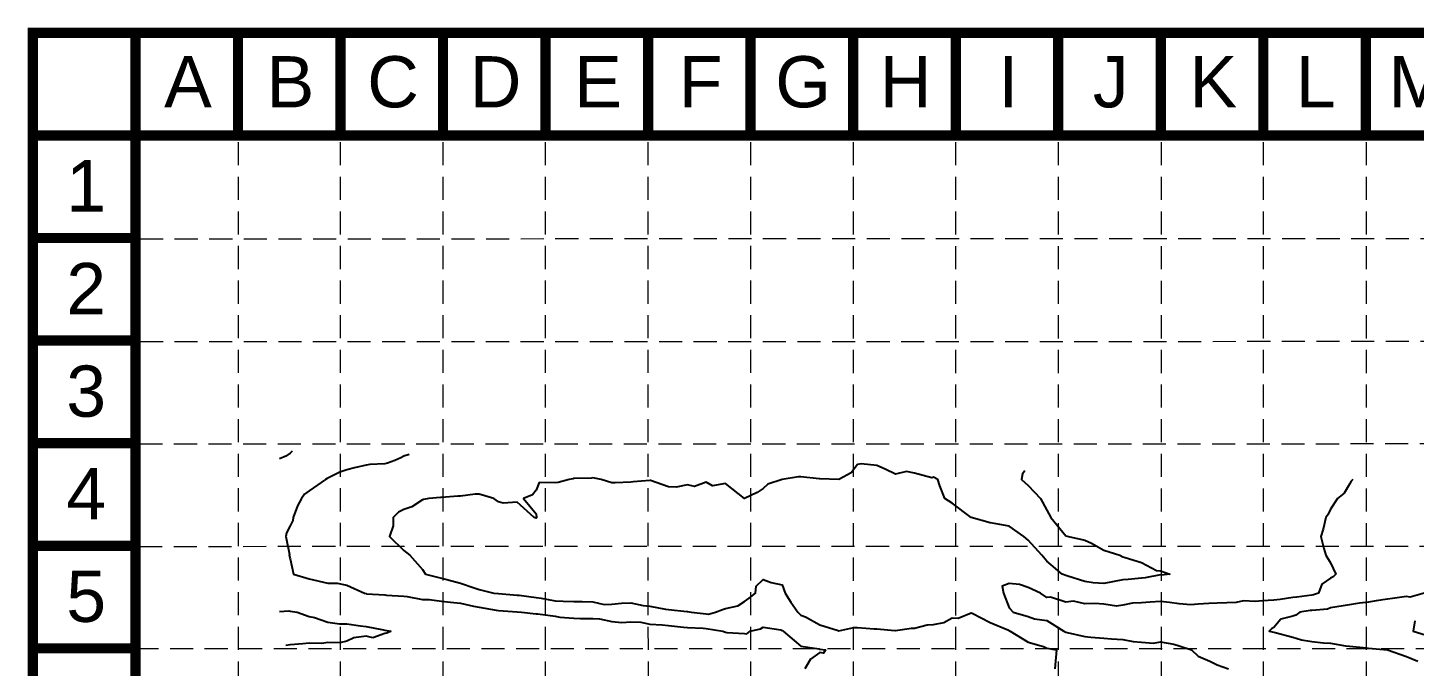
# Model space of a CAD drawing. Header units: inches. Extents: x 8135 to 11700, y -938 to 4760.
# Drawn here: x 8135 to 9337, y 4207 to 4760 of the extents above; entities that cross this region are included whole.
import ezdxf
from ezdxf.enums import TextEntityAlignment as Align

# ---------------------------------------------------------------- set-up
doc = ezdxf.new("R2010")
doc.units = ezdxf.units.IN
doc.header["$MEASUREMENT"] = 0
doc.linetypes.add('DASHED', pattern=[0.75, 0.5, -0.25])
doc.linetypes.add('HIDDEN', pattern=[0.375, 0.25, -0.125])
for name, color, linetype in [('BASE', 7, 'Continuous'), ('EC', 35, 'DASHED'), ('GRID', 254, 'HIDDEN')]:
    doc.layers.add(name, color=color, linetype=linetype)
doc.styles.get("Standard").update_dxf_attribs({"font": 'ARIAL.TTF'})

msp = doc.modelspace()

# ---------------------------------------------------------------- linework, layer by layer
at = {"layer": 'BASE', "color": 9}
msp.add_line((8228.8, 4667.1), (11606.7, 4667.1), dxfattribs=at)
at = {"layer": 'BASE', "const_width": 8.89}
for points in [[(8228.8, 4756), (8139.9, 4756)], [(8228.8, 4756), (8228.8, 4667.1)], [(8317.7, 4756), (8317.7, 4667.1)], [(8406.5, 4756), (8406.5, 4667.1)], [(8495.4, 4756), (8495.4, 4667.1)], [(8584.3, 4756), (8584.3, 4667.1)], [(8673.2, 4756), (8673.2, 4667.1)], [(8762.1, 4756), (8762.1, 4667.1)], [(8851, 4756), (8851, 4667.1)], [(8939.9, 4756), (8939.9, 4667.1)], [(9028.8, 4756), (9028.8, 4667.1)], [(9117.7, 4756), (9117.7, 4667.1)], [(9206.6, 4756), (9206.6, 4667.1)], [(9295.5, 4756), (9295.5, 4667.1)], [(8228.8, 4667.1), (8139.9, 4667.1)], [(8228.8, 4578.2), (8139.9, 4578.2)], [(8228.8, 4489.3), (8139.9, 4489.3)], [(8228.8, 4400.4), (8139.9, 4400.4)], [(8228.8, 4311.5), (8139.9, 4311.5)], [(8228.8, 4222.6), (8139.9, 4222.6)]]:
    msp.add_lwpolyline(points, dxfattribs=at)
for points in [[(11695.6, -933.2), (11695.6, 4756), (8139.9, 4756), (8139.9, -933.2)], [(11606.7, -844.3), (11606.7, 4667.1), (8228.8, 4667.1), (8228.8, -844.3)]]:
    msp.add_lwpolyline(points, close=True, dxfattribs=at)
at = {"layer": 'EC', "color": 35, "linetype": 'Continuous'}
for p, q in [((8353.8, 4254.6, 580), (8361.7, 4255.2, 580)), ((8361.7, 4255.2, 580), (8362.9, 4254.9, 580)), ((8362.9, 4254.9, 580), (8369.1, 4253.9, 580)), ((8369.1, 4253.9, 580), (8379.4, 4250.3, 580)), ((8379.4, 4250.3, 580), (8383.9, 4249.3, 580)), ((8383.9, 4249.3, 580), (8395.7, 4245.3, 580)), ((8395.7, 4245.3, 580), (8405.7, 4243.9, 580)), ((8405.7, 4243.9, 580), (8412.2, 4243.8, 580)), ((8412.2, 4243.8, 580), (8423.9, 4242.2, 580)), ((8418.2, 4231.6, 580), (8412.2, 4228.8, 580)), ((8428.7, 4233.1, 580), (8418.2, 4231.6, 580)), ((8423.9, 4242.2, 580), (8428.7, 4241.6, 580)), ((8428.7, 4241.6, 580), (8443.8, 4238.6, 580)), ((8434.5, 4231.7, 580), (8428.7, 4233.1, 580)), ((8444.9, 4235.6, 580), (8434.5, 4231.7, 580)), ((8443.8, 4238.6, 580), (8444.9, 4238.3, 580)), ((8444.9, 4238.3, 580), (8450.4, 4237.4, 580)), ((8446.6, 4235.8, 580), (8444.9, 4235.6, 580)), ((8450.4, 4237.4, 580), (8446.6, 4235.8, 580)), ((8362.9, 4225.6, 580), (8359.2, 4225.1, 580)), ((8374, 4226.6, 580), (8362.9, 4225.6, 580)), ((8379.4, 4227.2, 580), (8374, 4226.6, 580)), ((8390.3, 4226.7, 580), (8379.4, 4227.2, 580)), ((8395.7, 4227.8, 580), (8390.3, 4226.7, 580)), ((8405.9, 4227.5, 580), (8395.7, 4227.8, 580)), ((8412.2, 4228.8, 580), (8405.9, 4227.5, 580))]:
    msp.add_line(p, q, dxfattribs=at)
at = {"layer": 'EC', "color": 35, "linetype": 'Continuous', "flags": 128}
for points, elevation in [([(8364.6, 4393.4), (8362.9, 4391.8), (8359.1, 4389.2), (8353.8, 4386.8)], 579), ([(8466.1, 4390.6), (8461.4, 4389.1), (8459, 4387.8), (8453.6, 4385.4), (8447.4, 4383), (8444.9, 4382.6), (8432.1, 4381.9), (8428.7, 4381.4), (8418.7, 4378.9), (8412.2, 4377.2), (8405.9, 4375.2), (8395.7, 4370), (8394.9, 4369.7), (8393.5, 4368.9), (8379.4, 4359.1), (8375.5, 4356.3), (8372.9, 4352.4), (8369.3, 4346.1), (8365.5, 4335.9), (8365.3, 4333.5), (8362.9, 4328.8), (8359.8, 4322.6), (8359.1, 4319.4), (8362.3, 4304), (8362.2, 4303.4), (8362.9, 4300.1), (8365.7, 4286.9), (8379.4, 4282.9), (8395.7, 4279), (8403.6, 4279), (8412.2, 4277.4), (8427.3, 4270.4), (8428.7, 4270), (8429.2, 4269.9), (8444.9, 4269.1), (8446.5, 4268.8), (8461.4, 4267.9), (8464.3, 4267.5), (8477.7, 4265), (8483.3, 4264.8), (8494.2, 4263.4), (8501.9, 4262.7), (8510.7, 4261.8), (8521.8, 4259.1), (8526.9, 4258.3), (8541.6, 4255.7), (8543.4, 4255.5), (8559.7, 4254.3), (8563.5, 4253.9), (8576.2, 4252.5), (8577.7, 4252.4), (8592.7, 4250.4), (8596.8, 4249.7), (8608.9, 4248.8), (8614.5, 4248.4), (8625.4, 4248.6), (8631, 4248.3), (8641.7, 4245.8), (8650.6, 4245), (8658.2, 4245.7), (8666.9, 4245.2), (8674.7, 4243.7), (8685.5, 4243), (8690.9, 4242.3), (8703.8, 4241), (8707.4, 4240.8), (8721, 4240.1), (8723.7, 4239.8), (8737.9, 4237.4), (8740.2, 4236.5), (8741.4, 4236.2), (8756.7, 4235.5), (8758.8, 4235.3), (8761.8, 4237.4), (8770.8, 4239.6), (8772.9, 4241.1), (8788.2, 4238.6), (8789.4, 4238.2), (8790.4, 4237.4), (8805.7, 4224.6), (8821.5, 4222.1), (8822.2, 4221.8), (8826.9, 4221.4), (8825.2, 4218.4), (8822.2, 4219.1), (8813.9, 4213.2), (8809, 4204.9)], 578), ([(8999.9, 4376.4), (8997.7, 4373.9), (8996.9, 4368.9), (9002.7, 4363.7), (9013.3, 4352.4), (9018.9, 4342.3), (9022.4, 4335.9), (9035.4, 4320.2), (9037.7, 4319.4), (9051.7, 4316.4), (9057.5, 4313.8), (9068.2, 4307.7), (9082.1, 4303.4), (9084.7, 4301.9), (9086.8, 4301.2), (9100.9, 4297.1), (9114.1, 4290.2), (9117.4, 4289.7), (9125.5, 4286.9), (9118.2, 4286.1), (9117.4, 4286.3), (9104, 4283.8), (9100.9, 4283.5), (9089.3, 4282.2), (9084.7, 4281.9), (9068.2, 4278.9), (9059.1, 4279.5), (9051.7, 4280.4), (9037.1, 4285.2), (9035.4, 4285.8), (9032.1, 4286.9), (9018.9, 4298.3), (9014.6, 4303.4), (9002.7, 4316.3), (8999, 4319.4), (8986.2, 4328.5), (8975, 4330.6), (8969.7, 4331.5), (8953.4, 4335.9), (8936.9, 4348.3), (8930.4, 4352.4), (8926.1, 4363.4), (8924.3, 4368.9), (8920.7, 4370.9), (8919.3, 4370.3), (8904.2, 4374.4), (8897.2, 4375.9), (8887.7, 4373.6), (8878.8, 4377.9), (8871.4, 4381.1), (8857.8, 4382.5), (8854.9, 4381.9), (8849.3, 4374.6), (8838.7, 4368.9), (8822.2, 4369.5), (8821.6, 4369.4), (8805.7, 4371.3), (8803.5, 4371.1), (8789.4, 4368.9), (8776.9, 4364.9), (8772.9, 4361.1), (8767.7, 4357.7), (8756.7, 4352.4), (8740.2, 4365.6), (8729.2, 4363.4), (8723.7, 4366.6), (8713.4, 4362.8), (8707.4, 4364.3), (8697.5, 4362.3), (8690.9, 4362.7), (8675.4, 4368.1), (8674.7, 4368.2), (8660.2, 4366.9), (8658.2, 4366.6), (8644.7, 4365.9), (8641.7, 4366), (8632.4, 4368.9), (8625.4, 4370.3), (8624.2, 4370.1), (8608.9, 4369.8), (8608.3, 4369.5), (8604.9, 4368.9), (8595.2, 4366.3), (8592.7, 4365.9), (8578.8, 4366.3), (8576.2, 4359.7), (8573, 4355.6), (8565.2, 4352.4), (8576.2, 4339.2), (8576.4, 4335.9), (8576.4, 4335.7), (8576.2, 4335.5), (8574.5, 4335.9), (8559.7, 4349.4), (8547.5, 4348.3), (8543.4, 4349.7), (8539.6, 4352.4), (8526.9, 4356.2), (8523.3, 4356.1), (8510.7, 4354.5), (8508.4, 4354.6), (8494.2, 4353.4), (8493.3, 4353.3), (8483.2, 4352.4), (8478.4, 4351.7), (8477.7, 4351.4), (8468.4, 4345.3), (8461.4, 4343), (8456.8, 4340.6), (8452.1, 4335.9), (8452.1, 4328.7), (8449, 4319.4), (8461.4, 4307.4), (8466.8, 4303.4), (8477.7, 4291), (8480.2, 4286.9), (8494.2, 4283.5), (8498.7, 4282.4), (8510.7, 4279.1), (8522.4, 4275), (8526.9, 4273.7), (8539.6, 4270.4), (8543.4, 4270), (8559.7, 4268.8), (8561.5, 4268.6), (8576.2, 4266.7), (8580.5, 4266.1), (8592.7, 4263.8), (8599.6, 4263.4), (8608.9, 4263.1), (8616.1, 4263.3), (8625.4, 4262.8), (8635, 4260.6), (8641.7, 4260.9), (8650.3, 4261.8), (8658.2, 4262.1), (8669, 4259.6), (8674.7, 4259.2), (8688.3, 4256.6), (8690.9, 4256.2), (8706.7, 4254.6), (8707.4, 4254.5), (8710.7, 4253.9), (8723.7, 4252.4), (8725.5, 4252.1), (8731.6, 4253.9), (8737.7, 4256.3), (8740.2, 4257.2), (8751, 4259.5), (8756.7, 4263.2), (8760.8, 4266.2), (8766.2, 4270.4), (8767, 4276.4), (8772.9, 4282.2), (8780, 4279.8), (8789.4, 4277.7), (8792.1, 4270.4), (8797.1, 4262.6), (8802.9, 4253.9), (8805.7, 4251.5), (8809.7, 4249.9), (8822.2, 4243), (8838.1, 4238), (8838.7, 4237.9), (8851.7, 4240.7), (8854.9, 4240.8), (8869.2, 4239.6), (8871.4, 4239.6), (8887.1, 4238), (8887.7, 4238), (8901.5, 4240.1), (8904.2, 4240), (8915.1, 4243), (8920.7, 4243.4), (8929.6, 4244.9), (8936.9, 4249), (8942.1, 4248.7), (8953.4, 4253.5), (8954.2, 4253.2), (8969.7, 4244.9), (8985, 4238.6), (8986.2, 4237.8), (8987.2, 4237.4), (9002.7, 4227.9), (9016.1, 4224.2), (9018.9, 4222.9), (9027.2, 4221.4), (9025.8, 4204.9)], 577), ([(9284.1, 4368.9), (9282.8, 4367.5), (9281.4, 4364.8), (9276.6, 4357.2), (9270.8, 4352.4), (9264.9, 4343.2), (9262.4, 4338.4), (9260.9, 4335.9), (9258.4, 4326), (9256.3, 4319.4), (9259, 4309.2), (9260.9, 4303.4), (9264.9, 4296.8), (9269.4, 4286.9), (9267.1, 4284.7), (9264.9, 4283.4), (9257.3, 4278.1), (9254.4, 4270.4), (9250.1, 4268.9), (9248.7, 4268.8), (9235.5, 4267.1), (9232.2, 4266.6), (9221.3, 4264.8), (9215.7, 4264.4), (9205.9, 4263.8), (9199.4, 4263.1), (9189.4, 4263.9), (9182.9, 4262.3), (9174.9, 4262.1), (9166.7, 4261.9), (9159.2, 4261.4), (9150.2, 4260.8), (9143.6, 4260.4), (9133.7, 4261.1), (9125.3, 4262.4), (9117.4, 4263.2), (9108.6, 4262.7), (9100.9, 4262), (9093.3, 4261.7), (9084.7, 4260), (9079.3, 4259.3), (9068.2, 4261), (9060.5, 4261.6), (9051.7, 4261.3), (9042.1, 4263.6), (9035.4, 4262.6), (9022.2, 4267.1), (9018.9, 4266.8), (9013.3, 4270.4), (9002.7, 4275.2), (8995.1, 4278), (8986.2, 4278.9), (8980.2, 4276.4), (8981.4, 4270.4), (8986.2, 4257.6), (8989.8, 4253.9), (9002.7, 4250.1), (9008.2, 4248.3), (9018.9, 4246.7), (9033.6, 4237.4), (9035.4, 4236.6), (9036.4, 4236.4), (9051.7, 4232.9), (9056.9, 4232.3), (9068.2, 4231.4), (9075, 4230.8), (9084.7, 4230.2), (9093.7, 4228.5), (9100.9, 4228.1), (9111.4, 4227.2), (9117.4, 4228.2), (9128.9, 4226.2), (9133.7, 4224.8), (9144.2, 4221.4), (9150.2, 4215.7), (9160.1, 4211.5), (9166.7, 4208.2), (9176.4, 4204.9)], 576), ([(9346.1, 4270.4), (9333.9, 4267.1), (9330.7, 4267.5), (9318.7, 4265.9), (9314.2, 4265.2), (9304.3, 4263.8), (9297.7, 4262.7), (9290, 4261.7), (9281.4, 4260.4), (9264.9, 4257.7), (9262.2, 4256.7), (9248.7, 4255.5), (9247.3, 4255.3), (9238.3, 4253.9), (9234.7, 4251.4), (9232.2, 4250.5), (9221.8, 4247.8), (9215.7, 4240.7), (9213.7, 4239.4), (9211.6, 4237.4), (9215.7, 4236.5), (9216.8, 4236.4), (9232.2, 4232.3), (9239.7, 4230.1), (9248.7, 4228.6), (9258.7, 4227.5), (9264.9, 4227.1), (9277.8, 4224.9), (9281.4, 4224.4), (9296, 4223.1), (9297.7, 4222.8), (9314.2, 4221.4), (9330.7, 4215.5), (9340.4, 4211.5)], 575), ([(9338, 4246.5), (9336.5, 4237.4), (9346.9, 4234.2)], 574)]:
    msp.add_lwpolyline(points, dxfattribs=dict(at, elevation=elevation))
at = {"layer": 'GRID', "color": 252, "linetype": 'HIDDEN', "lineweight": 0, "ltscale": 80}
for p, q in [((8673.8, -488.7), (8673.4, 4664)), ((8762.2, -488.7), (8762.4, 4663.9)), ((8318.5, -488.7), (8318, 4663.8)), ((8407.7, -488.7), (8406.6, 4663.7)), ((8496.4, -488.7), (8495.5, 4663.5)), ((8585.7, -488.7), (8584.3, 4663.3)), ((8851.7, -488.8), (8851.2, 4663.5)), ((8940.9, -488.8), (8940, 4663.6)), ((9029.1, -488.8), (9029.1, 4663.6)), ((9118.3, -488.8), (9118.2, 4663.5)), ((9206.6, -488.8), (9206.8, 4663.5)), ((9295.5, -488.8), (9296.1, 4663.4)), ((8232.8, 4577.6), (11605.2, 4578)), ((8232.7, 4488.5), (11605.2, 4489.1)), ((8232.2, 4399.8), (11606.7, 4400.4)), ((8232.1, 4311), (11606.7, 4311.5)), ((8228.8, 4222.6), (11606.7, 4222.6))]:
    msp.add_line(p, q, dxfattribs=at)

# ---------------------------------------------------------------- texts
at = {"layer": 'BASE'}
for s, p in [('C', (8452.1, 4713.6)), ('G', (8807.6, 4713.6)), ('A', (8274.3, 4713.6)), ('B', (8363.2, 4713.6)), ('D', (8541, 4713.6)), ('E', (8629.9, 4713.6)), ('F', (8718.8, 4713.6)), ('H', (8896.5, 4713.6)), ('I', (8985.4, 4713.6)), ('J', (9074.3, 4713.6)), ('K', (9163.2, 4713.6)), ('L', (9252.1, 4713.6)), ('M', (9341, 4713.6)), ('1', (8186, 4623.6)), ('1', (8186.1, 4623.3)), ('2', (8186.1, 4534.4)), ('3', (8186.1, 4445.5)), ('4', (8186.1, 4356.6)), ('5', (8186.1, 4267.7))]:
    msp.add_text(s, height=44.4, dxfattribs=at).set_placement(p, align=Align.MIDDLE_CENTER)

doc.saveas('drawing.dxf')
